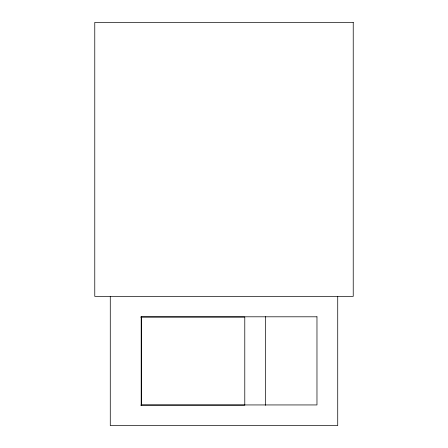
<?xml version="1.0" encoding="UTF-8"?>
<svg xmlns="http://www.w3.org/2000/svg" width="448" height="448" viewBox="0 0 448 448"><rect width="100%" height="100%" fill="white"/><g stroke="black" fill="none" stroke-linecap="round" stroke-linejoin="round"><path stroke-width="0.67" d="M140.633 317.066L244.782 317.066L244.782 405.16L140.633 405.16M337.725 296.369L337.725 425.6L110.275 425.6L110.275 296.369M265.356 316.63L265.356 405.345M141.294 316.63L141.294 405.345M353.231 22.4L94.769 22.4L94.769 296.369L353.231 296.369L353.231 22.4M316.971 316.803L141.232 316.803L141.232 404.942L316.971 404.942L316.971 316.803"/></g></svg>
